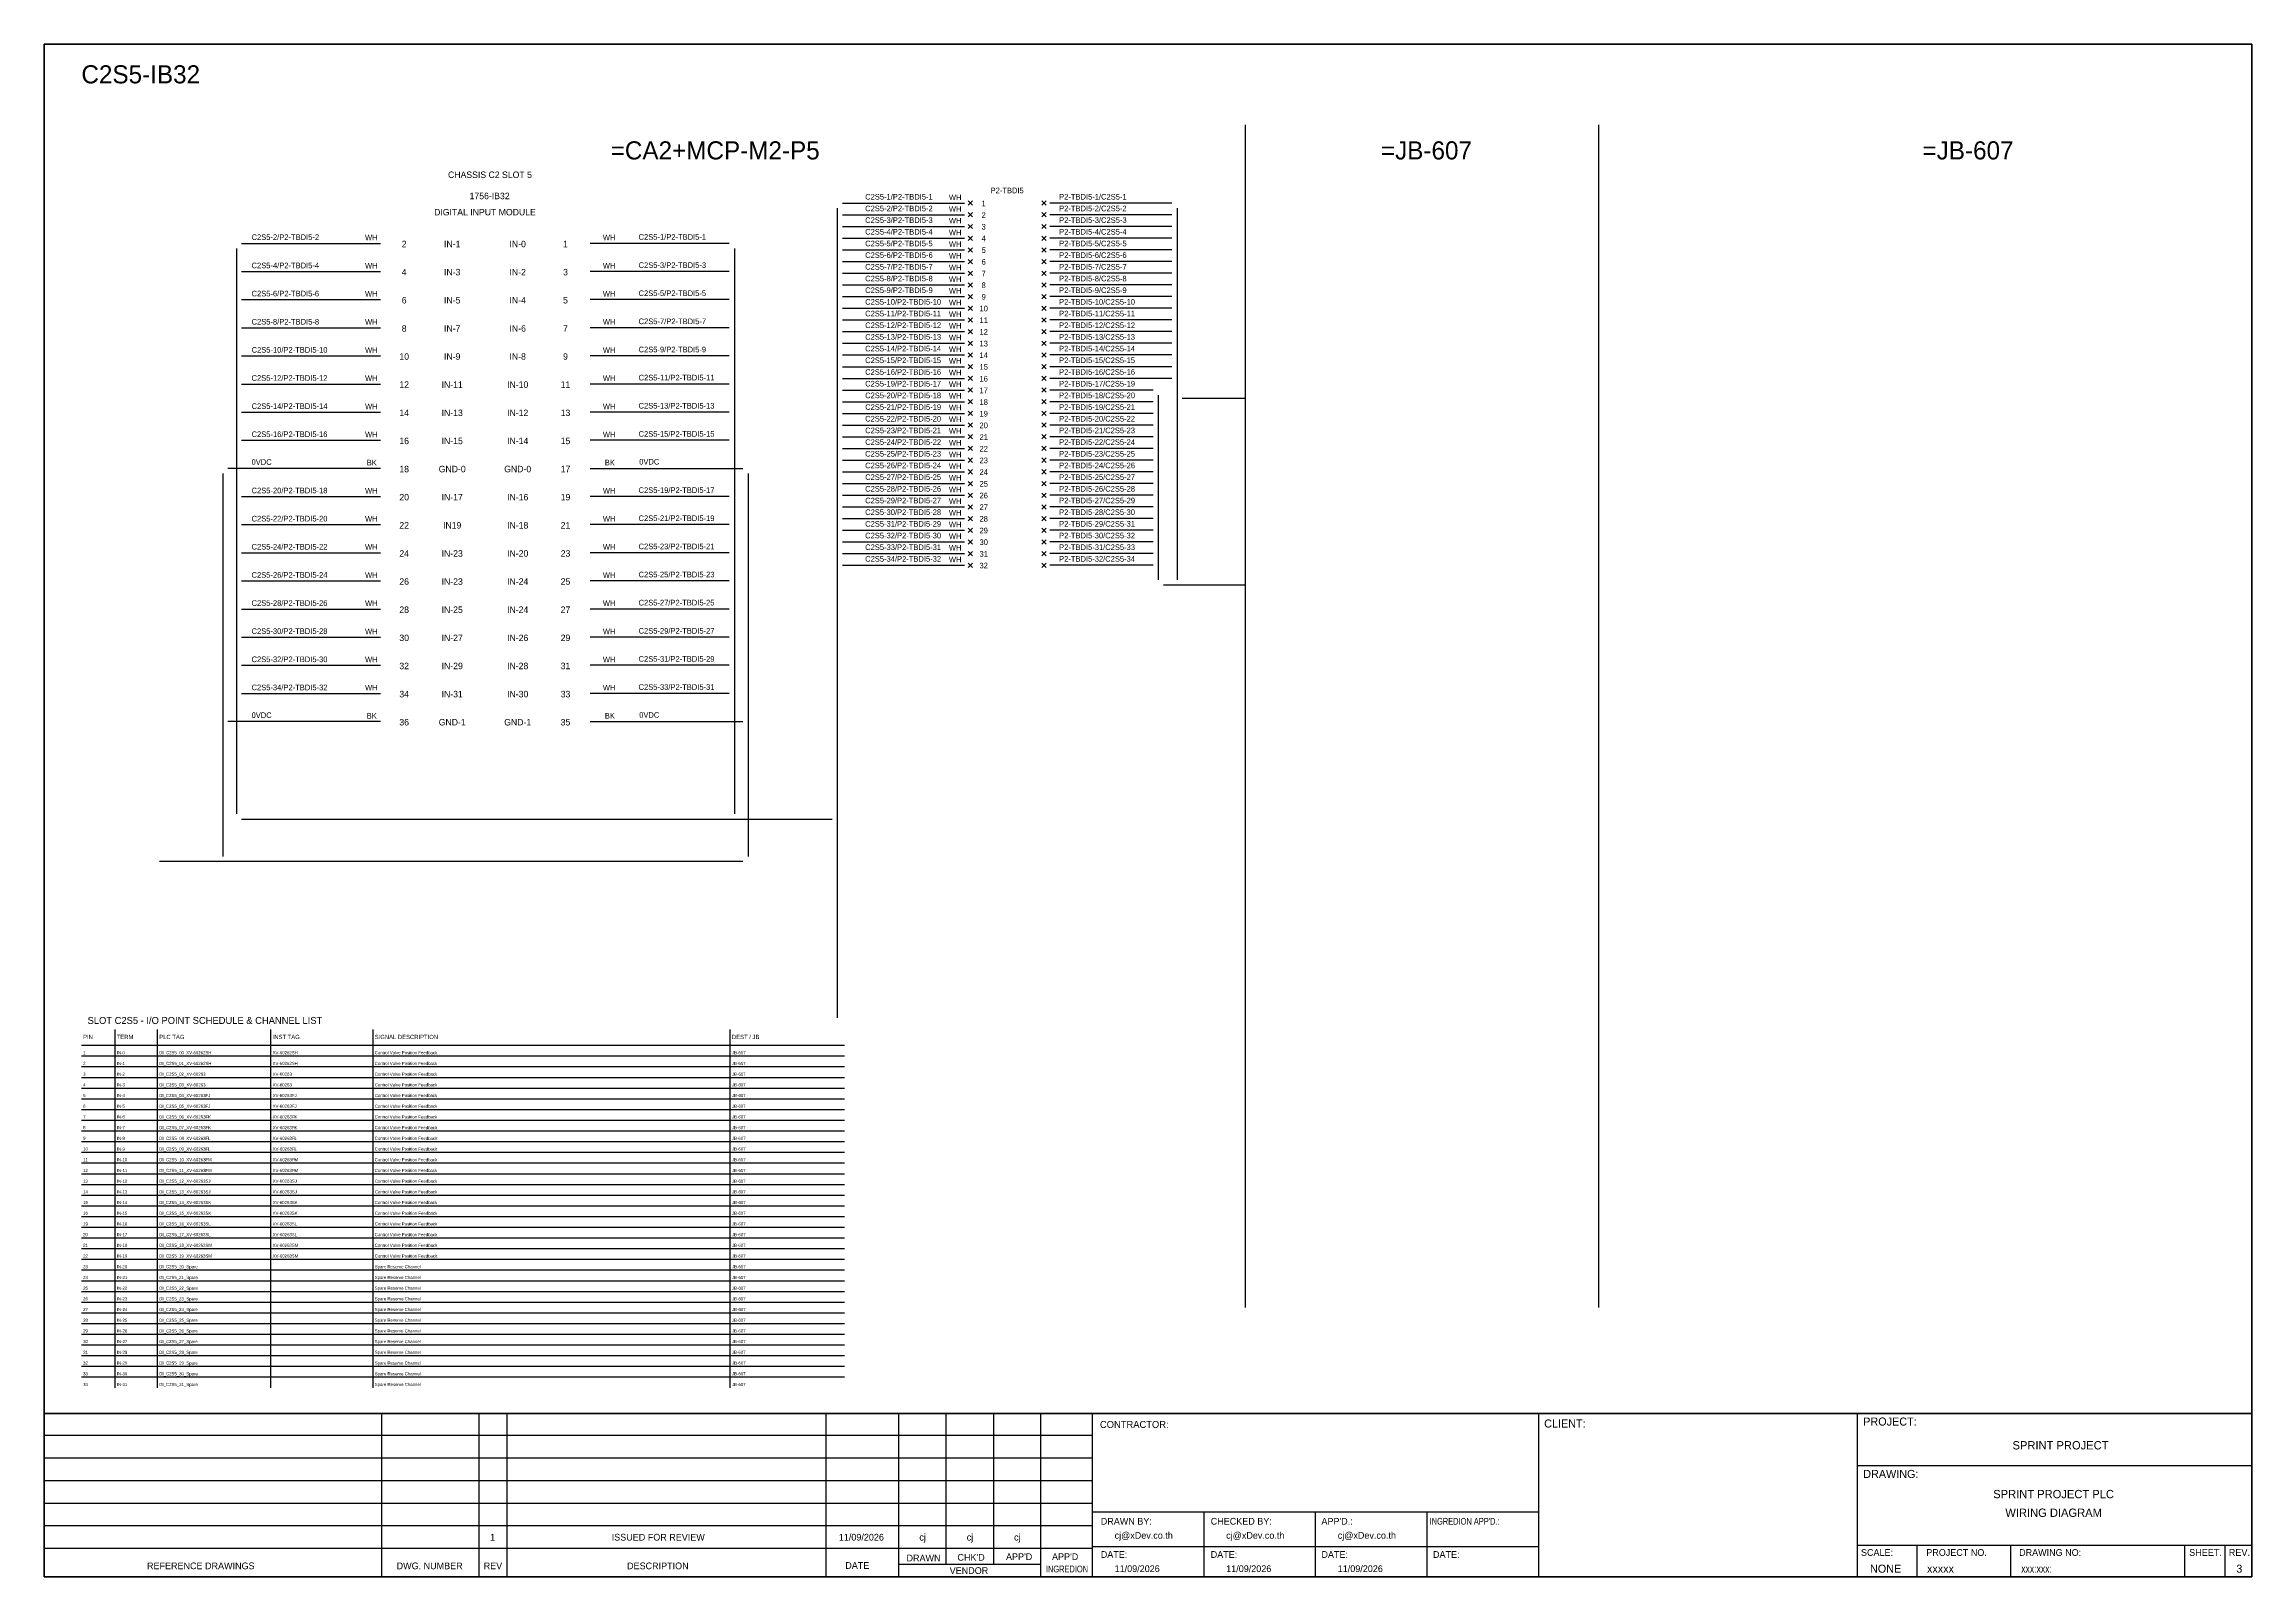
# Model space of a CAD drawing. Header units: metres. Extents: x 0 to 20667, y -39055 to 2704.
# Drawn here: x 4193 to 8087, y -12017 to -9313 of the extents above; entities that cross this region are included whole.
import ezdxf
from ezdxf.enums import TextEntityAlignment as Align

# ---------------------------------------------------------------- set-up
doc = ezdxf.new("R2010")
doc.units = ezdxf.units.M

msp = doc.modelspace()

# ---------------------------------------------------------------- linework, layer by layer
at = {"color": 1, "ltscale": 25.4}
for p, q in [((5830.5, -9589.3), (5822.9, -9597)), ((5822.9, -9589.3), (5830.5, -9597)), ((5830.5, -9609.9), (5822.9, -9617.6)), ((5822.9, -9609.9), (5830.5, -9617.6)), ((5952.6, -9589.3), (5960.3, -9597)), ((5960.3, -9589.3), (5952.6, -9597)), ((5952.6, -9609.9), (5960.3, -9617.6)), ((5960.3, -9609.9), (5952.6, -9617.6)), ((5830.5, -9630.6), (5822.9, -9638.2)), ((5822.9, -9630.6), (5830.5, -9638.2)), ((5830.5, -9651.2), (5822.9, -9658.8)), ((5822.9, -9651.2), (5830.5, -9658.8)), ((5952.6, -9630.6), (5960.3, -9638.2)), ((5960.3, -9630.6), (5952.6, -9638.2)), ((5952.6, -9651.2), (5960.3, -9658.8)), ((5960.3, -9651.2), (5952.6, -9658.8)), ((5830.5, -9671.8), (5822.9, -9679.4)), ((5822.9, -9671.8), (5830.5, -9679.4)), ((5830.5, -9692.4), (5822.9, -9700.1)), ((5822.9, -9692.4), (5830.5, -9700.1)), ((5952.6, -9671.8), (5960.3, -9679.4)), ((5960.3, -9671.8), (5952.6, -9679.4)), ((5952.6, -9692.4), (5960.3, -9700.1)), ((5960.3, -9692.4), (5952.6, -9700.1)), ((5830.5, -9713), (5822.9, -9720.7)), ((5822.9, -9713), (5830.5, -9720.7)), ((5952.6, -9713), (5960.3, -9720.7)), ((5960.3, -9713), (5952.6, -9720.7)), ((5830.5, -9733.6), (5822.9, -9741.3)), ((5822.9, -9733.6), (5830.5, -9741.3)), ((5830.5, -9754.2), (5822.9, -9761.9)), ((5822.9, -9754.2), (5830.5, -9761.9)), ((5952.6, -9733.6), (5960.3, -9741.3)), ((5960.3, -9733.6), (5952.6, -9741.3)), ((5952.6, -9754.2), (5960.3, -9761.9)), ((5960.3, -9754.2), (5952.6, -9761.9)), ((5830.5, -9774.8), (5822.9, -9782.5)), ((5822.9, -9774.8), (5830.5, -9782.5)), ((5830.5, -9795.4), (5822.9, -9803.1)), ((5822.9, -9795.4), (5830.5, -9803.1)), ((5952.6, -9774.8), (5960.3, -9782.5)), ((5960.3, -9774.8), (5952.6, -9782.5)), ((5952.6, -9795.4), (5960.3, -9803.1)), ((5960.3, -9795.4), (5952.6, -9803.1)), ((5830.5, -9816.1), (5822.9, -9823.7)), ((5822.9, -9816.1), (5830.5, -9823.7)), ((5830.5, -9836.7), (5822.9, -9844.3)), ((5822.9, -9836.7), (5830.5, -9844.3)), ((5952.6, -9816.1), (5960.3, -9823.7)), ((5960.3, -9816.1), (5952.6, -9823.7)), ((5952.6, -9836.7), (5960.3, -9844.3)), ((5960.3, -9836.7), (5952.6, -9844.3)), ((5830.5, -9857.3), (5822.9, -9865)), ((5822.9, -9857.3), (5830.5, -9865)), ((5830.5, -9877.9), (5822.9, -9885.6)), ((5822.9, -9877.9), (5830.5, -9885.6)), ((5952.6, -9857.3), (5960.3, -9865)), ((5960.3, -9857.3), (5952.6, -9865)), ((5952.6, -9877.9), (5960.3, -9885.6)), ((5960.3, -9877.9), (5952.6, -9885.6)), ((5830.5, -9898.5), (5822.9, -9906.2)), ((5822.9, -9898.5), (5830.5, -9906.2)), ((5830.5, -9919.1), (5822.9, -9926.8)), ((5822.9, -9919.1), (5830.5, -9926.8)), ((5952.6, -9898.5), (5960.3, -9906.2)), ((5960.3, -9898.5), (5952.6, -9906.2)), ((5952.6, -9919.1), (5960.3, -9926.8)), ((5960.3, -9919.1), (5952.6, -9926.8)), ((5830.5, -9939.7), (5822.9, -9947.4)), ((5822.9, -9939.7), (5830.5, -9947.4)), ((5830.5, -9960.3), (5822.9, -9968)), ((5822.9, -9960.3), (5830.5, -9968)), ((5952.6, -9939.7), (5960.3, -9947.4)), ((5960.3, -9939.7), (5952.6, -9947.4)), ((5952.6, -9960.3), (5960.3, -9968)), ((5960.3, -9960.3), (5952.6, -9968)), ((5830.5, -9981), (5822.9, -9988.6)), ((5822.9, -9981), (5830.5, -9988.6)), ((5830.5, -10001.6), (5822.9, -10009.2)), ((5822.9, -10001.6), (5830.5, -10009.2)), ((5952.6, -9981), (5960.3, -9988.6)), ((5960.3, -9981), (5952.6, -9988.6)), ((5952.6, -10001.6), (5960.3, -10009.2)), ((5960.3, -10001.6), (5952.6, -10009.2)), ((5830.5, -10022.2), (5822.9, -10029.8)), ((5822.9, -10022.2), (5830.5, -10029.8)), ((5830.5, -10042.8), (5822.9, -10050.5)), ((5822.9, -10042.8), (5830.5, -10050.5)), ((5952.6, -10022.2), (5960.3, -10029.8)), ((5960.3, -10022.2), (5952.6, -10029.8)), ((5952.6, -10042.8), (5960.3, -10050.5)), ((5960.3, -10042.8), (5952.6, -10050.5)), ((5830.5, -10063.4), (5822.9, -10071.1)), ((5822.9, -10063.4), (5830.5, -10071.1)), ((5952.6, -10063.4), (5960.3, -10071.1)), ((5960.3, -10063.4), (5952.6, -10071.1)), ((5830.5, -10084), (5822.9, -10091.7)), ((5822.9, -10084), (5830.5, -10091.7)), ((5830.5, -10104.6), (5822.9, -10112.3)), ((5822.9, -10104.6), (5830.5, -10112.3)), ((5952.6, -10084), (5960.3, -10091.7)), ((5960.3, -10084), (5952.6, -10091.7)), ((5952.6, -10104.6), (5960.3, -10112.3)), ((5960.3, -10104.6), (5952.6, -10112.3)), ((5830.5, -10125.2), (5822.9, -10132.9)), ((5822.9, -10125.2), (5830.5, -10132.9)), ((5830.5, -10145.8), (5822.9, -10153.5)), ((5822.9, -10145.8), (5830.5, -10153.5)), ((5952.6, -10125.2), (5960.3, -10132.9)), ((5960.3, -10125.2), (5952.6, -10132.9)), ((5952.6, -10145.8), (5960.3, -10153.5)), ((5960.3, -10145.8), (5952.6, -10153.5)), ((5830.5, -10166.5), (5822.9, -10174.1)), ((5822.9, -10166.5), (5830.5, -10174.1)), ((5830.5, -10187.1), (5822.9, -10194.7)), ((5822.9, -10187.1), (5830.5, -10194.7)), ((5952.6, -10166.5), (5960.3, -10174.1)), ((5960.3, -10166.5), (5952.6, -10174.1)), ((5952.6, -10187.1), (5960.3, -10194.7)), ((5960.3, -10187.1), (5952.6, -10194.7)), ((5830.5, -10207.7), (5822.9, -10215.4)), ((5822.9, -10207.7), (5830.5, -10215.4)), ((5830.5, -10228.3), (5822.9, -10236)), ((5822.9, -10228.3), (5830.5, -10236)), ((5952.6, -10207.7), (5960.3, -10215.4)), ((5960.3, -10207.7), (5952.6, -10215.4)), ((5952.6, -10228.3), (5960.3, -10236)), ((5960.3, -10228.3), (5952.6, -10236))]:
    msp.add_line(p, q, dxfattribs=at)
at = {"color": 7}
for p, q in [((4318.3, -11683.1), (4318.3, -11051)), ((4393.3, -11683.1), (4393.3, -11051)), ((4593.3, -11683.1), (4593.3, -11051)), ((4773.3, -11683.1), (4773.3, -11051)), ((5403.3, -11683.1), (5403.3, -11051)), ((4259, -11079), (5604.8, -11079))]:
    msp.add_line(p, q, dxfattribs=at)
at = {"color": 8}
for p, q in [((4259, -11097.8), (5604.8, -11097.8)), ((4259, -11116.7), (5604.8, -11116.7)), ((4259, -11135.6), (5604.8, -11135.6)), ((4259, -11154.5), (5604.8, -11154.5)), ((4259, -11173.3), (5604.8, -11173.3)), ((4259, -11192.2), (5604.8, -11192.2)), ((4259, -11211.1), (5604.8, -11211.1)), ((4259, -11230), (5604.8, -11230)), ((4259, -11248.9), (5604.8, -11248.9)), ((4259, -11267.7), (5604.8, -11267.7)), ((4259, -11286.6), (5604.8, -11286.6)), ((4259, -11305.5), (5604.8, -11305.5)), ((4259, -11324.4), (5604.8, -11324.4)), ((4259, -11343.3), (5604.8, -11343.3)), ((4259, -11362.1), (5604.8, -11362.1)), ((4259, -11381), (5604.8, -11381)), ((4259, -11399.9), (5604.8, -11399.9)), ((4259, -11418.8), (5604.8, -11418.8)), ((4259, -11437.6), (5604.8, -11437.6)), ((4259, -11456.5), (5604.8, -11456.5)), ((4259, -11475.4), (5604.8, -11475.4)), ((4259, -11494.3), (5604.8, -11494.3)), ((4259, -11513.2), (5604.8, -11513.2)), ((4259, -11532), (5604.8, -11532)), ((4259, -11550.9), (5604.8, -11550.9)), ((4259, -11569.8), (5604.8, -11569.8)), ((4259, -11588.7), (5604.8, -11588.7)), ((4259, -11607.5), (5604.8, -11607.5)), ((4259, -11626.4), (5604.8, -11626.4)), ((4259, -11645.3), (5604.8, -11645.3)), ((4259, -11664.2), (5604.8, -11664.2))]:
    msp.add_line(p, q, dxfattribs=at)
at = {"color": 4}
for p, q in [((7495.6, -11960.8), (7495.6, -12016.9)), ((7660.9, -11960.8), (7660.9, -12016.9))]:
    msp.add_line(p, q, dxfattribs=at)
at = {"color": 4, "ltscale": 0.5}
for p, q in [((7968, -11960.8), (7968, -12016.9)), ((7968, -11960.8), (7968, -12016.9)), ((8039.2, -11960.8), (8039.2, -12016.9)), ((8039.2, -11960.8), (8039.2, -12016.9))]:
    msp.add_line(p, q, dxfattribs=at)
at = {"layer": 'GT_1', "color": 4}
for p, q in [((4788.7, -12016.9), (4788.7, -11728.7)), ((4960.6, -12016.9), (4960.6, -11728.7)), ((5009.7, -12016.9), (5009.7, -11728.7)), ((5572.4, -12016.9), (5572.4, -11728.7)), ((5700.7, -12016.9), (5700.7, -11728.7)), ((5784.3, -11995.1), (5784.3, -11728.7)), ((5867.8, -11995), (5867.8, -11728.7)), ((5951.1, -12016.9), (5951.1, -11728.7)), ((6042.1, -12016.9), (6042.1, -11728.7)), ((6829.1, -12016.9), (6829.1, -11728.7)), ((7391.4, -12016.9), (7391.4, -11728.7)), ((7391.4, -12016.9), (7391.4, -11728.7)), ((7391.4, -12016.9), (7391.4, -11728.7)), ((6042.1, -11767.5), (4193.3, -11767.5)), ((6042.1, -11807.3), (4193.3, -11807.3)), ((6042.1, -11847.3), (4193.3, -11847.3)), ((6042.1, -11887.2), (4193.3, -11887.2)), ((6829.1, -11902.5), (6042.1, -11902.5)), ((6238.9, -12016.9), (6238.9, -11902.5)), ((6435.6, -12016.9), (6435.6, -11902.5)), ((6632.4, -12016.9), (6632.4, -11902.5)), ((6042.1, -11927.1), (4193.3, -11927.1)), ((6042, -11967), (4193.3, -11967)), ((6829.1, -11964), (6042.1, -11964)), ((7391.4, -11960.8), (8086.6, -11960.8)), ((5951.1, -11995.1), (5700.7, -11995.1))]:
    msp.add_line(p, q, dxfattribs=at)
at = {"layer": 'HELPPOINT', "color": 4, "lineweight": 35}
for p, q in [((4193.3, -12016.9), (4193.3, -9312.6)), ((4193.3, -9312.6), (8086.6, -9312.6)), ((4193.3, -12016.9), (4193.3, -9312.6)), ((4193.3, -9312.6), (8086.6, -9312.6)), ((8086.6, -9312.6), (8086.6, -12016.9)), ((8086.6, -9312.6), (8086.6, -12016.9)), ((8086.6, -12016.9), (4193.3, -12016.9)), ((8086.6, -12016.9), (4193.3, -12016.9))]:
    msp.add_line(p, q, dxfattribs=at)
at = {"layer": 'HELPPOINT', "color": 4}
for p, q in [((7391.4, -11820.3), (8086.6, -11820.3)), ((7391.4, -11820.3), (8086.6, -11820.3)), ((7391.4, -11960.8), (8086.6, -11960.8))]:
    msp.add_line(p, q, dxfattribs=at)
at = {"layer": 'IE-WIRE', "color": 4, "ltscale": 25.4}
for p, q in [((5591.9, -9602.3), (5591.9, -11030.7)), ((5601, -9593.2), (5816.4, -9593.2)), ((5601, -9613.8), (5816.4, -9613.8)), ((6182.1, -9593.2), (5966.7, -9593.2)), ((6182.1, -9613.8), (5966.7, -9613.8)), ((6191.2, -9602.3), (6191.2, -10257.9)), ((5601, -9634.4), (5816.4, -9634.4)), ((5601, -9655), (5816.4, -9655)), ((6182.1, -9634.4), (5966.7, -9634.4)), ((6182.1, -9655), (5966.7, -9655)), ((4532.3, -9673.3), (4532.3, -10670.7)), ((4541.4, -9664.1), (4786.7, -9664.1)), ((5401.4, -9664.1), (5156.2, -9664.1)), ((5410.6, -9673.3), (5410.6, -10670.7)), ((5601, -9675.6), (5816.4, -9675.6)), ((6182.1, -9675.6), (5966.7, -9675.6)), ((4541.4, -9713.7), (4786.7, -9713.7)), ((5401.4, -9713.7), (5156.2, -9713.7)), ((5601, -9696.2), (5816.4, -9696.2)), ((5601, -9716.8), (5816.4, -9716.8)), ((6182.1, -9696.2), (5966.7, -9696.2)), ((6182.1, -9716.8), (5966.7, -9716.8)), ((4541.4, -9763.4), (4786.7, -9763.4)), ((5401.4, -9763.4), (5156.2, -9763.4)), ((5601, -9737.4), (5816.4, -9737.4)), ((5601, -9758.1), (5816.4, -9758.1)), ((6182.1, -9737.4), (5966.7, -9737.4)), ((6182.1, -9758.1), (5966.7, -9758.1)), ((5601, -9778.7), (5816.4, -9778.7)), ((5601, -9799.3), (5816.4, -9799.3)), ((6182.1, -9778.7), (5966.7, -9778.7)), ((6182.1, -9799.3), (5966.7, -9799.3)), ((4541.4, -9813), (4786.7, -9813)), ((5401.4, -9813), (5156.2, -9813)), ((5601, -9819.9), (5816.4, -9819.9)), ((5601, -9840.5), (5816.4, -9840.5)), ((6182.1, -9819.9), (5966.7, -9819.9)), ((6182.1, -9840.5), (5966.7, -9840.5)), ((4541.4, -9862.6), (4786.7, -9862.6)), ((5401.4, -9862.6), (5156.2, -9862.6)), ((5601, -9861.1), (5816.4, -9861.1)), ((5601, -9881.7), (5816.4, -9881.7)), ((6182.1, -9861.1), (5966.7, -9861.1)), ((6182.1, -9881.7), (5966.7, -9881.7)), ((4541.4, -9912.3), (4786.7, -9912.3)), ((5401.4, -9912.3), (5156.2, -9912.3)), ((5601, -9902.3), (5816.4, -9902.3)), ((5601, -9923), (5816.4, -9923)), ((6182.1, -9902.3), (5966.7, -9902.3)), ((6149, -9923), (5966.7, -9923)), ((4541.4, -9961.9), (4786.7, -9961.9)), ((5401.4, -9961.9), (5156.2, -9961.9)), ((5601, -9943.6), (5816.4, -9943.6)), ((5601, -9964.2), (5816.4, -9964.2)), ((6149, -9943.6), (5966.7, -9943.6)), ((6149, -9964.2), (5966.7, -9964.2)), ((6158.1, -9932.1), (6158.1, -10257.8)), ((5601, -9984.8), (5816.4, -9984.8)), ((5601, -10005.4), (5816.4, -10005.4)), ((6149, -9984.8), (5966.7, -9984.8)), ((6149, -10005.4), (5966.7, -10005.4)), ((4541.4, -10011.5), (4786.7, -10011.5)), ((5401.4, -10011.5), (5156.2, -10011.5)), ((5601, -10026), (5816.4, -10026)), ((6149, -10026), (5966.7, -10026)), ((5601, -10046.6), (5816.4, -10046.6)), ((5601, -10067.2), (5816.4, -10067.2)), ((6149, -10046.6), (5966.7, -10046.6)), ((6149, -10067.2), (5966.7, -10067.2)), ((4541.4, -10110.8), (4786.7, -10110.8)), ((5401.4, -10110.8), (5156.2, -10110.8)), ((5601, -10087.8), (5816.4, -10087.8)), ((5601, -10108.5), (5816.4, -10108.5)), ((6149, -10087.8), (5966.7, -10087.8)), ((6149, -10108.5), (5966.7, -10108.5)), ((4541.4, -10160.4), (4786.7, -10160.4)), ((5401.4, -10160.4), (5156.2, -10160.4)), ((5601, -10129.1), (5816.4, -10129.1)), ((5601, -10149.7), (5816.4, -10149.7)), ((6149, -10129.1), (5966.7, -10129.1)), ((6149, -10149.7), (5966.7, -10149.7)), ((5601, -10170.3), (5816.4, -10170.3)), ((5601, -10190.9), (5816.4, -10190.9)), ((6149, -10170.3), (5966.7, -10170.3)), ((6149, -10190.9), (5966.7, -10190.9)), ((4541.4, -10210.1), (4786.7, -10210.1)), ((5401.4, -10210.1), (5156.2, -10210.1)), ((5601, -10211.5), (5816.4, -10211.5)), ((5601, -10232.1), (5816.4, -10232.1)), ((6149, -10211.5), (5966.7, -10211.5)), ((6149, -10232.1), (5966.7, -10232.1)), ((4541.4, -10259.7), (4786.7, -10259.7)), ((5401.4, -10259.7), (5156.2, -10259.7)), ((4541.4, -10309.3), (4786.7, -10309.3)), ((5401.4, -10309.3), (5156.2, -10309.3)), ((4541.4, -10359), (4786.7, -10359)), ((5401.4, -10359), (5156.2, -10359)), ((4541.4, -10408.6), (4786.7, -10408.6)), ((5401.4, -10408.6), (5156.2, -10408.6)), ((4541.4, -10458.2), (4786.7, -10458.2)), ((5401.4, -10458.2), (5156.2, -10458.2))]:
    msp.add_line(p, q, dxfattribs=at)
at = {"layer": 'IE-WIRE', "color": 4}
for p, q in [((6200.2, -9937), (6311.5, -9937)), ((6167.1, -10266.8), (6311.5, -10266.8)), ((4541.4, -10679.8), (5582.7, -10679.8))]:
    msp.add_line(p, q, dxfattribs=at)
at = {"layer": 'IE-WIRE', "color": 7, "ltscale": 25.4}
for p, q in [((4508.2, -10070.3), (4508.2, -10745.9)), ((4786.7, -10061.2), (4517.3, -10061.2)), ((5156.2, -10061.2), (5425.6, -10061.2)), ((5434.7, -10070.3), (5434.7, -10745.9)), ((4786.7, -10507.9), (4517.3, -10507.9)), ((5156.2, -10507.9), (5425.6, -10507.9)), ((5425.7, -10754.9), (4396.7, -10754.9))]:
    msp.add_line(p, q, dxfattribs=at)
at = {"layer": 'MEMBER', "color": 4, "lineweight": 35}
msp.add_line((4193.3, -11728.7), (8086.6, -11728.7), dxfattribs=at)
msp.add_line((4193.3, -11728.7), (8086.6, -11728.7), dxfattribs=at)
at = {"layer": 'MEMBER', "color": 4}
for p, q in [((7391.4, -11820.3), (8086.6, -11820.3)), ((7391.4, -11820.3), (8086.6, -11820.3)), ((7391.4, -11960.8), (8086.6, -11960.8)), ((7391.4, -11960.8), (8086.6, -11960.8))]:
    msp.add_line(p, q, dxfattribs=at)
at = {"layer": 'x01001-FrameArea'}
for p, q in [((6311.5, -9455.3), (6311.5, -11541.8)), ((6934.6, -9455.3), (6934.6, -11541.8))]:
    msp.add_line(p, q, dxfattribs=at)

# ---------------------------------------------------------------- texts
at = {"color": 2}
msp.add_text('C2S5-IB32', height=32, dxfattribs=at).set_placement((4259, -9381.9))
for s, height, p in [('=CA2+MCP-M2-P5', 32, (5376.7, -9500.1)), ('=JB-607', 32, (6631, -9500.1)), ('=JB-607', 32, (7586.1, -9500.1)), ('CHASSIS C2 SLOT 5', 11.441, (4979.5, -9543.1)), ('1756-IB32', 11.44, (4978.9, -9580.5)), ('DIGITAL INPUT MODULE', 11.441, (4970.7, -9609.1)), ('2', 11.4, (4828.2, -9665.3)), ('IN-1', 11.44, (4912.9, -9665.3)), ('IN-0', 11.44, (5028.4, -9665.3)), ('1', 11.4, (5112.7, -9665.3)), ('4', 11.4, (4828.2, -9714.9)), ('IN-3', 11.44, (4912.9, -9714.9)), ('IN-2', 11.44, (5028.4, -9714.9)), ('3', 11.4, (5112.7, -9714.9)), ('6', 11.4, (4828.2, -9764.5)), ('IN-5', 11.44, (4912.9, -9764.5)), ('IN-4', 11.44, (5028.4, -9764.5)), ('5', 11.4, (5112.7, -9764.5)), ('8', 11.4, (4828.2, -9814.2)), ('IN-7', 11.44, (4912.9, -9814.2)), ('IN-6', 11.44, (5028.4, -9814.2)), ('7', 11.4, (5112.7, -9814.2)), ('10', 11.44, (4828.2, -9863.8)), ('IN-9', 11.44, (4912.9, -9863.8)), ('IN-8', 11.44, (5028.4, -9863.8)), ('9', 11.4, (5112.7, -9863.8)), ('12', 11.44, (4828.2, -9913.4)), ('IN-11', 11.44, (4912.9, -9913.4)), ('IN-10', 11.44, (5028.4, -9913.4)), ('11', 11.44, (5112.7, -9913.4)), ('14', 11.44, (4828.2, -9963.1)), ('IN-13', 11.44, (4912.9, -9963.1)), ('IN-12', 11.44, (5028.4, -9963.1)), ('13', 11.44, (5112.7, -9963.1)), ('16', 11.44, (4828.2, -10012.7)), ('IN-15', 11.44, (4912.9, -10012.7)), ('IN-14', 11.44, (5028.4, -10012.7)), ('15', 11.44, (5112.7, -10012.7)), ('18', 11.44, (4828.2, -10062.3)), ('GND-0', 11.44, (4912.9, -10062.3)), ('GND-0', 11.44, (5028.4, -10062.3)), ('17', 11.44, (5112.7, -10062.3)), ('20', 11.44, (4828.2, -10111.9)), ('IN-17', 11.44, (4912.9, -10111.9)), ('IN-16', 11.44, (5028.4, -10111.9)), ('19', 11.44, (5112.7, -10111.9)), ('22', 11.44, (4828.2, -10161.6)), ('IN19', 11.44, (4912.9, -10161.6)), ('IN-18', 11.44, (5028.4, -10161.6)), ('21', 11.44, (5112.7, -10161.6)), ('24', 11.44, (4828.2, -10211.2)), ('IN-23', 11.44, (4912.9, -10211.2)), ('IN-20', 11.44, (5028.4, -10211.2)), ('23', 11.44, (5112.7, -10211.2)), ('26', 11.44, (4828.2, -10260.8)), ('IN-23', 11.44, (4912.9, -10260.8)), ('IN-24', 11.44, (5028.4, -10260.8)), ('25', 11.44, (5112.7, -10260.8)), ('28', 11.44, (4828.2, -10310.5)), ('IN-25', 11.44, (4912.9, -10310.5)), ('IN-24', 11.44, (5028.4, -10310.5)), ('27', 11.44, (5112.7, -10310.5)), ('30', 11.44, (4828.2, -10360.1)), ('IN-27', 11.44, (4912.9, -10360.1)), ('IN-26', 11.44, (5028.4, -10360.1)), ('29', 11.44, (5112.7, -10360.1)), ('32', 11.44, (4828.2, -10409.7)), ('IN-29', 11.44, (4912.9, -10409.7)), ('IN-28', 11.44, (5028.4, -10409.7)), ('31', 11.44, (5112.7, -10409.7)), ('34', 11.44, (4828.2, -10459.4)), ('IN-31', 11.44, (4912.9, -10459.4)), ('IN-30', 11.44, (5028.4, -10459.4)), ('33', 11.44, (5112.7, -10459.4)), ('36', 11.44, (4828.2, -10509)), ('GND-1', 11.44, (4912.9, -10509)), ('GND-1', 11.44, (5028.4, -10509)), ('35', 11.44, (5112.7, -10509))]:
    msp.add_text(s, height=height, dxfattribs=at).set_placement(p, align=Align.MIDDLE_CENTER)
at = {"color": 4}
for s, height, p in [('C2S5-1/P2-TBDI5-1', 9.949, (5641.2, -9586.9)), ('P2-TBDI5-1/C2S5-1', 9.949, (5983.2, -9586.9)), ('C2S5-2/P2-TBDI5-2', 9.949, (5641.2, -9607.5)), ('WH', 9.95, (5788.8, -9587.9)), ('WH', 9.95, (5788.8, -9608.5)), ('P2-TBDI5-2/C2S5-2', 9.949, (5983.2, -9607.5)), ('C2S5-2/P2-TBDI5-2', 9.949, (4559.1, -9658.2)), ('WH', 9.95, (4759.2, -9658.9)), ('WH', 9.95, (5178.6, -9658.9)), ('C2S5-1/P2-TBDI5-1', 9.949, (5241.6, -9657.8)), ('C2S5-3/P2-TBDI5-3', 9.949, (5641.2, -9628.1)), ('C2S5-4/P2-TBDI5-4', 9.949, (5641.2, -9648.7)), ('WH', 9.95, (5788.8, -9629.1)), ('WH', 9.95, (5788.8, -9649.7)), ('P2-TBDI5-3/C2S5-3', 9.949, (5983.2, -9628.1)), ('P2-TBDI5-4/C2S5-4', 9.949, (5983.2, -9648.7)), ('C2S5-5/P2-TBDI5-5', 9.949, (5641.2, -9669.3)), ('C2S5-6/P2-TBDI5-6', 9.949, (5641.2, -9689.9)), ('WH', 9.95, (5788.8, -9670.4)), ('WH', 9.95, (5788.8, -9691)), ('P2-TBDI5-5/C2S5-5', 9.949, (5983.2, -9669.3)), ('P2-TBDI5-6/C2S5-6', 9.949, (5983.2, -9689.9)), ('C2S5-4/P2-TBDI5-4', 9.949, (4559.1, -9708.1)), ('WH', 9.95, (4759.2, -9708.5)), ('WH', 9.95, (5178.6, -9708.5)), ('C2S5-3/P2-TBDI5-3', 9.949, (5241.6, -9707.5)), ('C2S5-7/P2-TBDI5-7', 9.949, (5641.2, -9710.5)), ('C2S5-8/P2-TBDI5-8', 9.949, (5641.2, -9731.2)), ('WH', 9.95, (5788.8, -9711.6)), ('WH', 9.95, (5788.8, -9732.2)), ('P2-TBDI5-7/C2S5-7', 9.949, (5983.2, -9710.5)), ('P2-TBDI5-8/C2S5-8', 9.949, (5983.2, -9731.2)), ('C2S5-6/P2-TBDI5-6', 9.949, (4559.1, -9757.7)), ('WH', 9.95, (4759.2, -9758.1)), ('WH', 9.95, (5178.6, -9758.1)), ('C2S5-5/P2-TBDI5-5', 9.949, (5241.6, -9757.1)), ('C2S5-9/P2-TBDI5-9', 9.949, (5641.2, -9751.8)), ('C2S5-10/P2-TBDI5-10', 9.949, (5641.2, -9772.4)), ('WH', 9.95, (5788.8, -9752.8)), ('WH', 9.95, (5788.8, -9773.4)), ('P2-TBDI5-9/C2S5-9', 9.949, (5983.2, -9751.8)), ('P2-TBDI5-10/C2S5-10', 9.949, (5983.2, -9772.4)), ('C2S5-8/P2-TBDI5-8', 9.949, (4559.1, -9807.4)), ('WH', 9.95, (4759.2, -9807.8)), ('WH', 9.95, (5178.6, -9807.8)), ('C2S5-7/P2-TBDI5-7', 9.949, (5241.6, -9806.7)), ('C2S5-11/P2-TBDI5-11', 9.949, (5641.2, -9793)), ('C2S5-12/P2-TBDI5-12', 9.949, (5641.2, -9813.6)), ('WH', 9.95, (5788.8, -9794)), ('WH', 9.95, (5788.8, -9814.6)), ('P2-TBDI5-11/C2S5-11', 9.949, (5983.2, -9793)), ('P2-TBDI5-12/C2S5-12', 9.949, (5983.2, -9813.6)), ('C2S5-10/P2-TBDI5-10', 9.949, (4559.1, -9857)), ('WH', 9.95, (4759.2, -9857.4)), ('WH', 9.95, (5178.6, -9857.4)), ('C2S5-9/P2-TBDI5-9', 9.949, (5241.6, -9856.4)), ('C2S5-13/P2-TBDI5-13', 9.949, (5641.2, -9834.2)), ('C2S5-14/P2-TBDI5-14', 9.949, (5641.2, -9854.8)), ('WH', 9.95, (5788.8, -9835.3)), ('WH', 9.95, (5788.8, -9855.9)), ('P2-TBDI5-13/C2S5-13', 9.949, (5983.2, -9834.2)), ('P2-TBDI5-14/C2S5-14', 9.949, (5983.2, -9854.8)), ('C2S5-15/P2-TBDI5-15', 9.949, (5641.2, -9875.4)), ('C2S5-16/P2-TBDI5-16', 9.949, (5641.2, -9896.1)), ('WH', 9.95, (5788.8, -9876.5)), ('WH', 9.95, (5788.8, -9897.1)), ('P2-TBDI5-15/C2S5-15', 9.949, (5983.2, -9875.4)), ('P2-TBDI5-16/C2S5-16', 9.949, (5983.2, -9896.1)), ('C2S5-12/P2-TBDI5-12', 9.949, (4559.1, -9906.6)), ('WH', 9.95, (4759.2, -9907)), ('WH', 9.95, (5178.6, -9907)), ('C2S5-11/P2-TBDI5-11', 9.949, (5241.6, -9906)), ('C2S5-19/P2-TBDI5-17', 9.949, (5641.2, -9916.7)), ('C2S5-20/P2-TBDI5-18', 9.949, (5641.2, -9937.3)), ('WH', 9.95, (5788.8, -9917.7)), ('P2-TBDI5-17/C2S5-19', 9.949, (5983.2, -9916.7)), ('P2-TBDI5-18/C2S5-20', 9.949, (5983.2, -9937.3)), ('C2S5-14/P2-TBDI5-14', 9.949, (4559.1, -9956.3)), ('WH', 9.95, (4759.2, -9956.7)), ('WH', 9.95, (5178.6, -9956.7)), ('C2S5-13/P2-TBDI5-13', 9.949, (5241.6, -9955.6)), ('C2S5-21/P2-TBDI5-19', 9.949, (5641.2, -9957.9)), ('WH', 9.95, (5788.8, -9938.3)), ('WH', 9.95, (5788.8, -9958.9)), ('P2-TBDI5-19/C2S5-21', 9.949, (5983.2, -9957.9)), ('C2S5-16/P2-TBDI5-16', 9.949, (4559.1, -10005.9)), ('WH', 9.95, (4759.2, -10006.3)), ('WH', 9.95, (5178.6, -10006.3)), ('C2S5-15/P2-TBDI5-15', 9.949, (5241.6, -10005.3)), ('C2S5-22/P2-TBDI5-20', 9.949, (5641.2, -9978.5)), ('C2S5-23/P2-TBDI5-21', 9.949, (5641.2, -9999.1)), ('WH', 9.95, (5788.8, -9979.5)), ('WH', 9.95, (5788.8, -10000.1)), ('P2-TBDI5-20/C2S5-22', 9.949, (5983.2, -9978.5)), ('P2-TBDI5-21/C2S5-23', 9.949, (5983.2, -9999.1)), ('C2S5-24/P2-TBDI5-22', 9.949, (5641.2, -10019.7)), ('C2S5-25/P2-TBDI5-23', 9.949, (5641.2, -10040.3)), ('WH', 9.95, (5788.8, -10020.8)), ('WH', 9.95, (5788.8, -10041.4)), ('P2-TBDI5-22/C2S5-24', 9.949, (5983.2, -10019.7)), ('P2-TBDI5-23/C2S5-25', 9.949, (5983.2, -10040.3)), ('C2S5-26/P2-TBDI5-24', 9.949, (5641.2, -10060.9)), ('C2S5-27/P2-TBDI5-25', 9.949, (5641.2, -10081.6)), ('WH', 9.95, (5788.8, -10062)), ('WH', 9.95, (5788.8, -10082.6)), ('P2-TBDI5-24/C2S5-26', 9.949, (5983.2, -10060.9)), ('P2-TBDI5-25/C2S5-27', 9.949, (5983.2, -10081.6)), ('C2S5-20/P2-TBDI5-18', 9.949, (4559.1, -10105.2)), ('WH', 9.95, (4759.2, -10105.6)), ('WH', 9.95, (5178.6, -10105.6)), ('C2S5-19/P2-TBDI5-17', 9.949, (5241.6, -10104.5)), ('C2S5-28/P2-TBDI5-26', 9.949, (5641.2, -10102.2)), ('C2S5-29/P2-TBDI5-27', 9.949, (5641.2, -10122.8)), ('WH', 9.95, (5788.8, -10103.2)), ('WH', 9.95, (5788.8, -10123.8)), ('P2-TBDI5-26/C2S5-28', 9.949, (5983.2, -10102.2)), ('P2-TBDI5-27/C2S5-29', 9.949, (5983.2, -10122.8)), ('C2S5-22/P2-TBDI5-20', 9.949, (4559.1, -10154.8)), ('WH', 9.95, (4759.2, -10155.2)), ('WH', 9.95, (5178.6, -10155.2)), ('C2S5-21/P2-TBDI5-19', 9.949, (5241.6, -10154.1)), ('C2S5-30/P2-TBDI5-28', 9.949, (5641.2, -10143.4)), ('C2S5-31/P2-TBDI5-29', 9.949, (5641.2, -10164)), ('WH', 9.95, (5788.8, -10144.4)), ('WH', 9.95, (5788.8, -10165)), ('P2-TBDI5-28/C2S5-30', 9.949, (5983.2, -10143.4)), ('P2-TBDI5-29/C2S5-31', 9.949, (5983.2, -10164)), ('C2S5-24/P2-TBDI5-22', 9.949, (4559.1, -10204.4)), ('WH', 9.95, (4759.2, -10204.8)), ('WH', 9.95, (5178.6, -10204.8)), ('C2S5-23/P2-TBDI5-21', 9.949, (5241.6, -10203.8)), ('C2S5-32/P2-TBDI5-30', 9.949, (5641.2, -10184.6)), ('C2S5-33/P2-TBDI5-31', 9.949, (5641.2, -10205.2)), ('WH', 9.95, (5788.8, -10185.7)), ('WH', 9.95, (5788.8, -10206.3)), ('P2-TBDI5-30/C2S5-32', 9.949, (5983.2, -10184.6)), ('P2-TBDI5-31/C2S5-33', 9.949, (5983.2, -10205.2)), ('C2S5-34/P2-TBDI5-32', 9.949, (5641.2, -10225.8)), ('WH', 9.95, (5788.8, -10226.9)), ('P2-TBDI5-32/C2S5-34', 9.949, (5983.2, -10225.8)), ('C2S5-26/P2-TBDI5-24', 9.949, (4559.1, -10254.1)), ('WH', 9.95, (4759.2, -10254.4)), ('WH', 9.95, (5178.6, -10254.4)), ('C2S5-25/P2-TBDI5-23', 9.949, (5241.6, -10253.4)), ('C2S5-28/P2-TBDI5-26', 9.949, (4559.1, -10303.7)), ('WH', 9.95, (4759.2, -10304.1)), ('WH', 9.95, (5178.6, -10304.1)), ('C2S5-27/P2-TBDI5-25', 9.949, (5241.6, -10303)), ('C2S5-30/P2-TBDI5-28', 9.949, (4559.1, -10353.3)), ('WH', 9.95, (4759.2, -10353.7)), ('WH', 9.95, (5178.6, -10353.7)), ('C2S5-29/P2-TBDI5-27', 9.949, (5241.6, -10352.7)), ('C2S5-32/P2-TBDI5-30', 9.949, (4559.1, -10403)), ('WH', 9.95, (4759.2, -10403.3)), ('WH', 9.95, (5178.6, -10403.3)), ('C2S5-31/P2-TBDI5-29', 9.949, (5241.6, -10402.3)), ('C2S5-34/P2-TBDI5-32', 9.949, (4559.1, -10452.6)), ('WH', 9.95, (4759.2, -10453)), ('WH', 9.95, (5178.6, -10453)), ('C2S5-33/P2-TBDI5-31', 9.949, (5241.6, -10451.9))]:
    msp.add_text(s, height=height, dxfattribs=at).set_placement(p)
msp.add_text('P2-TBDI5', height=9.95, dxfattribs=at).set_placement((5891.6, -9570.8), align=Align.MIDDLE_CENTER)
at = {"color": 7}
for s, height, p in [('0VDC', 9.95, (5242.7, -10054.4)), ('0VDC', 9.95, (4559.1, -10054.9)), ('BK', 9.95, (4762.2, -10055.9)), ('BK', 9.95, (5182.1, -10055.9)), ('0VDC', 9.95, (4559.1, -10501.6)), ('BK', 9.95, (4762.2, -10502.6)), ('BK', 9.95, (5182.1, -10502.6)), ('0VDC', 9.95, (5242.7, -10501.1)), ('1', 5.5, (4262, -11094.8)), ('IN-0', 5.5, (4321.3, -11094.8)), ('DI_C2S5_00_XV-60262SH', 5.5, (4396.3, -11094.8)), ('XV-60262SH', 5.5, (4596.3, -11094.8)), ('Control Valve Position Feedback', 5.5, (4776.3, -11094.8)), ('JB-607', 5.5, (5406.3, -11094.8)), ('3', 5.5, (4262, -11132.6)), ('2', 5.5, (4262, -11113.7)), ('IN-1', 5.5, (4321.3, -11113.7)), ('IN-2', 5.5, (4321.3, -11132.6)), ('DI_C2S5_01_XV-60262SH', 5.5, (4396.3, -11113.7)), ('DI_C2S5_02_XV-60263', 5.5, (4396.3, -11132.6)), ('XV-60262SH', 5.5, (4596.3, -11113.7)), ('XV-60263', 5.5, (4596.3, -11132.6)), ('Control Valve Position Feedback', 5.5, (4776.3, -11113.7)), ('Control Valve Position Feedback', 5.5, (4776.3, -11132.6)), ('JB-607', 5.5, (5406.3, -11113.7)), ('JB-607', 5.5, (5406.3, -11132.6)), ('4', 5.5, (4262, -11151.5)), ('5', 5.5, (4262, -11170.3)), ('IN-3', 5.5, (4321.3, -11151.5)), ('IN-4', 5.5, (4321.3, -11170.3)), ('DI_C2S5_03_XV-60263', 5.5, (4396.3, -11151.5)), ('DI_C2S5_04_XV-60263FJ', 5.5, (4396.3, -11170.3)), ('XV-60263', 5.5, (4596.3, -11151.5)), ('XV-60263FJ', 5.5, (4596.3, -11170.3)), ('Control Valve Position Feedback', 5.5, (4776.3, -11151.5)), ('Control Valve Position Feedback', 5.5, (4776.3, -11170.3)), ('JB-607', 5.5, (5406.3, -11151.5)), ('JB-607', 5.5, (5406.3, -11170.3)), ('6', 5.5, (4262, -11189.2)), ('7', 5.5, (4262, -11208.1)), ('IN-5', 5.5, (4321.3, -11189.2)), ('IN-6', 5.5, (4321.3, -11208.1)), ('DI_C2S5_05_XV-60263FJ', 5.5, (4396.3, -11189.2)), ('DI_C2S5_06_XV-60263FK', 5.5, (4396.3, -11208.1)), ('XV-60263FJ', 5.5, (4596.3, -11189.2)), ('XV-60263FK', 5.5, (4596.3, -11208.1)), ('Control Valve Position Feedback', 5.5, (4776.3, -11189.2)), ('Control Valve Position Feedback', 5.5, (4776.3, -11208.1)), ('JB-607', 5.5, (5406.3, -11189.2)), ('JB-607', 5.5, (5406.3, -11208.1)), ('8', 5.5, (4262, -11227)), ('9', 5.5, (4262, -11245.9)), ('IN-7', 5.5, (4321.3, -11227)), ('IN-8', 5.5, (4321.3, -11245.9)), ('DI_C2S5_07_XV-60263FK', 5.5, (4396.3, -11227)), ('DI_C2S5_08_XV-60263FL', 5.5, (4396.3, -11245.9)), ('XV-60263FK', 5.5, (4596.3, -11227)), ('XV-60263FL', 5.5, (4596.3, -11245.9)), ('Control Valve Position Feedback', 5.5, (4776.3, -11227)), ('Control Valve Position Feedback', 5.5, (4776.3, -11245.9)), ('JB-607', 5.5, (5406.3, -11227)), ('JB-607', 5.5, (5406.3, -11245.9)), ('10', 5.5, (4262, -11264.7)), ('11', 5.5, (4262, -11283.6)), ('IN-9', 5.5, (4321.3, -11264.7)), ('IN-10', 5.5, (4321.3, -11283.6)), ('DI_C2S5_09_XV-60263FL', 5.5, (4396.3, -11264.7)), ('DI_C2S5_10_XV-60263FM', 5.5, (4396.3, -11283.6)), ('XV-60263FL', 5.5, (4596.3, -11264.7)), ('XV-60263FM', 5.5, (4596.3, -11283.6)), ('Control Valve Position Feedback', 5.5, (4776.3, -11264.7)), ('Control Valve Position Feedback', 5.5, (4776.3, -11283.6)), ('JB-607', 5.5, (5406.3, -11264.7)), ('JB-607', 5.5, (5406.3, -11283.6)), ('12', 5.5, (4262, -11302.5)), ('13', 5.5, (4262, -11321.4)), ('IN-11', 5.5, (4321.3, -11302.5)), ('IN-12', 5.5, (4321.3, -11321.4)), ('DI_C2S5_11_XV-60263FM', 5.5, (4396.3, -11302.5)), ('DI_C2S5_12_XV-60263SJ', 5.5, (4396.3, -11321.4)), ('XV-60263FM', 5.5, (4596.3, -11302.5)), ('XV-60263SJ', 5.5, (4596.3, -11321.4)), ('Control Valve Position Feedback', 5.5, (4776.3, -11302.5)), ('Control Valve Position Feedback', 5.5, (4776.3, -11321.4)), ('JB-607', 5.5, (5406.3, -11302.5)), ('JB-607', 5.5, (5406.3, -11321.4)), ('14', 5.5, (4262, -11340.3)), ('15', 5.5, (4262, -11359.1)), ('IN-13', 5.5, (4321.3, -11340.3)), ('IN-14', 5.5, (4321.3, -11359.1)), ('DI_C2S5_13_XV-60263SJ', 5.5, (4396.3, -11340.3)), ('DI_C2S5_14_XV-60263SK', 5.5, (4396.3, -11359.1)), ('XV-60263SJ', 5.5, (4596.3, -11340.3)), ('XV-60263SK', 5.5, (4596.3, -11359.1)), ('Control Valve Position Feedback', 5.5, (4776.3, -11340.3)), ('Control Valve Position Feedback', 5.5, (4776.3, -11359.1)), ('JB-607', 5.5, (5406.3, -11340.3)), ('JB-607', 5.5, (5406.3, -11359.1)), ('16', 5.5, (4262, -11378)), ('19', 5.5, (4262, -11396.9)), ('IN-15', 5.5, (4321.3, -11378)), ('IN-16', 5.5, (4321.3, -11396.9)), ('DI_C2S5_15_XV-60263SK', 5.5, (4396.3, -11378)), ('DI_C2S5_16_XV-60263SL', 5.5, (4396.3, -11396.9)), ('XV-60263SK', 5.5, (4596.3, -11378)), ('XV-60263SL', 5.5, (4596.3, -11396.9)), ('Control Valve Position Feedback', 5.5, (4776.3, -11378)), ('Control Valve Position Feedback', 5.5, (4776.3, -11396.9)), ('JB-607', 5.5, (5406.3, -11378)), ('JB-607', 5.5, (5406.3, -11396.9)), ('20', 5.5, (4262, -11415.8)), ('21', 5.5, (4262, -11434.6)), ('IN-17', 5.5, (4321.3, -11415.8)), ('IN-18', 5.5, (4321.3, -11434.6)), ('DI_C2S5_17_XV-60263SL', 5.5, (4396.3, -11415.8)), ('DI_C2S5_18_XV-60263SM', 5.5, (4396.3, -11434.6)), ('XV-60263SL', 5.5, (4596.3, -11415.8)), ('XV-60263SM', 5.5, (4596.3, -11434.6)), ('Control Valve Position Feedback', 5.5, (4776.3, -11415.8)), ('Control Valve Position Feedback', 5.5, (4776.3, -11434.6)), ('JB-607', 5.5, (5406.3, -11415.8)), ('JB-607', 5.5, (5406.3, -11434.6)), ('22', 5.5, (4262, -11453.5)), ('23', 5.5, (4262, -11472.4)), ('IN-19', 5.5, (4321.3, -11453.5)), ('IN-20', 5.5, (4321.3, -11472.4)), ('DI_C2S5_19_XV-60263SM', 5.5, (4396.3, -11453.5)), ('DI_C2S5_20_Spare', 5.5, (4396.3, -11472.4)), ('XV-60263SM', 5.5, (4596.3, -11453.5)), ('Spare Reserve Channel', 5.5, (4776.3, -11472.4)), ('Control Valve Position Feedback', 5.5, (4776.3, -11453.5)), ('JB-607', 5.5, (5406.3, -11453.5)), ('JB-607', 5.5, (5406.3, -11472.4)), ('24', 5.5, (4262, -11491.3)), ('25', 5.5, (4262, -11510.2)), ('26', 5.5, (4262, -11529)), ('IN-21', 5.5, (4321.3, -11491.3)), ('IN-22', 5.5, (4321.3, -11510.2)), ('IN-23', 5.5, (4321.3, -11529)), ('DI_C2S5_21_Spare', 5.5, (4396.3, -11491.3)), ('DI_C2S5_22_Spare', 5.5, (4396.3, -11510.2)), ('DI_C2S5_23_Spare', 5.5, (4396.3, -11529)), ('Spare Reserve Channel', 5.5, (4776.3, -11491.3)), ('Spare Reserve Channel', 5.5, (4776.3, -11510.2)), ('Spare Reserve Channel', 5.5, (4776.3, -11529)), ('JB-607', 5.5, (5406.3, -11491.3)), ('JB-607', 5.5, (5406.3, -11510.2)), ('JB-607', 5.5, (5406.3, -11529)), ('27', 5.5, (4262, -11547.9)), ('28', 5.5, (4262, -11566.8)), ('IN-24', 5.5, (4321.3, -11547.9)), ('IN-25', 5.5, (4321.3, -11566.8)), ('DI_C2S5_24_Spare', 5.5, (4396.3, -11547.9)), ('DI_C2S5_25_Spare', 5.5, (4396.3, -11566.8)), ('Spare Reserve Channel', 5.5, (4776.3, -11547.9)), ('Spare Reserve Channel', 5.5, (4776.3, -11566.8)), ('JB-607', 5.5, (5406.3, -11547.9)), ('JB-607', 5.5, (5406.3, -11566.8)), ('30', 5.5, (4262, -11604.5)), ('29', 5.5, (4262, -11585.7)), ('IN-26', 5.5, (4321.3, -11585.7)), ('IN-27', 5.5, (4321.3, -11604.5)), ('DI_C2S5_26_Spare', 5.5, (4396.3, -11585.7)), ('DI_C2S5_27_Spare', 5.5, (4396.3, -11604.5)), ('Spare Reserve Channel', 5.5, (4776.3, -11585.7)), ('Spare Reserve Channel', 5.5, (4776.3, -11604.5)), ('JB-607', 5.5, (5406.3, -11585.7)), ('JB-607', 5.5, (5406.3, -11604.5)), ('31', 5.5, (4262, -11623.4)), ('32', 5.5, (4262, -11642.3)), ('IN-28', 5.5, (4321.3, -11623.4)), ('IN-29', 5.5, (4321.3, -11642.3)), ('DI_C2S5_28_Spare', 5.5, (4396.3, -11623.4)), ('DI_C2S5_29_Spare', 5.5, (4396.3, -11642.3)), ('Spare Reserve Channel', 5.5, (4776.3, -11623.4)), ('Spare Reserve Channel', 5.5, (4776.3, -11642.3)), ('JB-607', 5.5, (5406.3, -11623.4)), ('JB-607', 5.5, (5406.3, -11642.3)), ('33', 5.5, (4262, -11661.2)), ('34', 5.5, (4262, -11680.1)), ('IN-30', 5.5, (4321.3, -11661.2)), ('IN-31', 5.5, (4321.3, -11680.1)), ('DI_C2S5_30_Spare', 5.5, (4396.3, -11661.2)), ('DI_C2S5_31_Spare', 5.5, (4396.3, -11680.1)), ('Spare Reserve Channel', 5.5, (4776.3, -11661.2)), ('Spare Reserve Channel', 5.5, (4776.3, -11680.1)), ('JB-607', 5.5, (5406.3, -11661.2)), ('JB-607', 5.5, (5406.3, -11680.1))]:
    msp.add_text(s, height=height, dxfattribs=at).set_placement(p)
at = {"color": 3}
for s, p in [('PIN', (4262, -11068)), ('TERM', (4321.3, -11068)), ('PLC TAG', (4396.3, -11068)), ('INST TAG', (4596.3, -11068)), ('SIGNAL DESCRIPTION', (4776.3, -11068)), ('DEST / JB', (5406.3, -11068))]:
    msp.add_text(s, height=7.5, dxfattribs=at).set_placement(p)
at = {"color": 4, "ltscale": 100}
for s, p in [('SPRINT PROJECT', (7749.2, -11784.7)), ('SPRINT PROJECT PLC', (7737, -11870.8)), ('WIRING DIAGRAM', (7737, -11903.7))]:
    msp.add_text(s, height=14.693, dxfattribs=at).set_placement(p, align=Align.MIDDLE_CENTER)
at = {"layer": 'GT_1', "color": 4}
for s, p in [('CLIENT:', (6838.6, -11753.4)), ('PROJECT:', (7401.3, -11750)), ('DRAWING:', (7401.3, -11842.4))]:
    msp.add_text(s, height=14.25, dxfattribs=at).set_placement(p)
at = {"layer": 'MEMBER', "color": 4, "ltscale": 0.8}
for s, height, p in [('SLOT C2S5 - I/O POINT SCHEDULE & CHANNEL LIST', 12.35, (4269.9, -11041.3)), ('CONTRACTOR:', 12.35, (6055.2, -11754.1)), ('DRAWN BY:', 11.88, (6056.7, -11924.7)), ('CHECKED BY:', 11.875, (6250.6, -11924.7)), ("APP'D.:", 11.88, (6445.8, -11924.7)), ('cj@xDev.co.th', 11.875, (6081.1, -11949.6)), ('cj@xDev.co.th', 11.875, (6277.9, -11949.6)), ('cj@xDev.co.th', 11.875, (6474.6, -11949.6)), ('REFERENCE DRAWINGS', 11.875, (4374.7, -12003.4)), ('DWG. NUMBER', 11.875, (4814.9, -12003.4)), ('DESCRIPTION', 11.875, (5221.3, -12003.4)), ('DATE', 11.88, (5606.1, -12002.7)), ('DRAWN', 11.88, (5714.1, -11989.6)), ("CHK'D", 11.88, (5803.9, -11988.4)), ("APP'D", 11.88, (5889.5, -11987.2)), ("APP'D", 11.88, (5970.7, -11987.2)), ('DATE:', 11.88, (6056.7, -11983.3)), ('DATE:', 11.88, (6250.6, -11983.3)), ('DATE:', 11.88, (6445.8, -11983.3)), ('DATE:', 11.88, (6642.6, -11983.3)), ('SCALE:', 11.88, (7397.3, -11979.8)), ('PROJECT NO.', 11.875, (7512.5, -11979.8)), ('DRAWING NO:', 11.875, (7676.2, -11979.8)), ('SHEET.', 12, (7976, -11979.8)), ('REV.', 12, (8045.9, -11979.8)), ('REV', 11.88, (4968.4, -12003.4)), ('VENDOR', 11.88, (5790.2, -12011.7)), ('11/09/2026', 11.88, (6081.1, -12008.4)), ('11/09/2026', 11.88, (6277.9, -12008.4)), ('11/09/2026', 11.88, (6474.6, -12008.4)), ('NONE', 14.23, (7413.3, -12009.5)), ('xxxxx', 14.23, (7513.7, -12009.5))]:
    msp.add_text(s, height=height, dxfattribs=at).set_placement(p)
at = {"layer": 'MEMBER', "color": 4, "ltscale": 0.8, "width": 0.8}
for s, height, p in [("INGREDION APP'D.:", 11.875, (6636.6, -11924.7)), ('INGREDION', 11.88, (5959.9, -12008.9)), ('xxx:xxx:', 14.23, (7679.9, -12009.5))]:
    msp.add_text(s, height=height, dxfattribs=at).set_placement(p)
at = {"layer": 'MEMBER', "color": 4, "ltscale": 0.8}
for s, height, p in [('1', 11.9, (4984.2, -11946.9)), ('ISSUED FOR REVIEW', 11.875, (5276.3, -11946.9)), ('11/09/2026', 11.88, (5634.5, -11946.9)), ('cj', 11.88, (5742.4, -11946.9)), ('cj', 11.88, (5826, -11946.9)), ('cj', 11.88, (5909.5, -11946.9))]:
    msp.add_text(s, height=height, dxfattribs=at).set_placement(p, align=Align.MIDDLE_CENTER)
msp.add_text('3', height=14.2, dxfattribs=at).set_placement((8064.5, -12009.5), align=Align.CENTER)
at = {"layer": 'power', "color": 7}
for s, p in [('2', (5850.2, -9614.3)), ('1', (5850.2, -9593.7)), ('4', (5850.2, -9655.5)), ('3', (5850.2, -9634.9)), ('5', (5850.2, -9676.1)), ('6', (5850.2, -9696.7)), ('8', (5850.2, -9738)), ('7', (5850.2, -9717.3)), ('9', (5850.2, -9758.6)), ('10', (5850.2, -9779.2)), ('11', (5850.2, -9799.8)), ('12', (5850.2, -9820.4)), ('13', (5850.2, -9841)), ('14', (5850.2, -9861.6)), ('15', (5850.2, -9882.2)), ('16', (5850.2, -9902.9)), ('17', (5850.2, -9923.5)), ('18', (5850.2, -9944.1)), ('19', (5850.2, -9964.7)), ('20', (5850.2, -9985.3)), ('21', (5850.2, -10005.9)), ('22', (5850.2, -10026.5)), ('23', (5850.2, -10047.1)), ('24', (5850.2, -10067.7)), ('25', (5850.2, -10088.4)), ('26', (5850.2, -10109)), ('27', (5850.2, -10129.6)), ('28', (5850.2, -10150.2)), ('30', (5850.2, -10191.4)), ('29', (5850.2, -10170.8)), ('31', (5850.2, -10212)), ('32', (5850.2, -10232.6))]:
    msp.add_text(s, height=9.97, dxfattribs=at).set_placement(p, align=Align.MIDDLE_CENTER)

doc.saveas('drawing.dxf')
